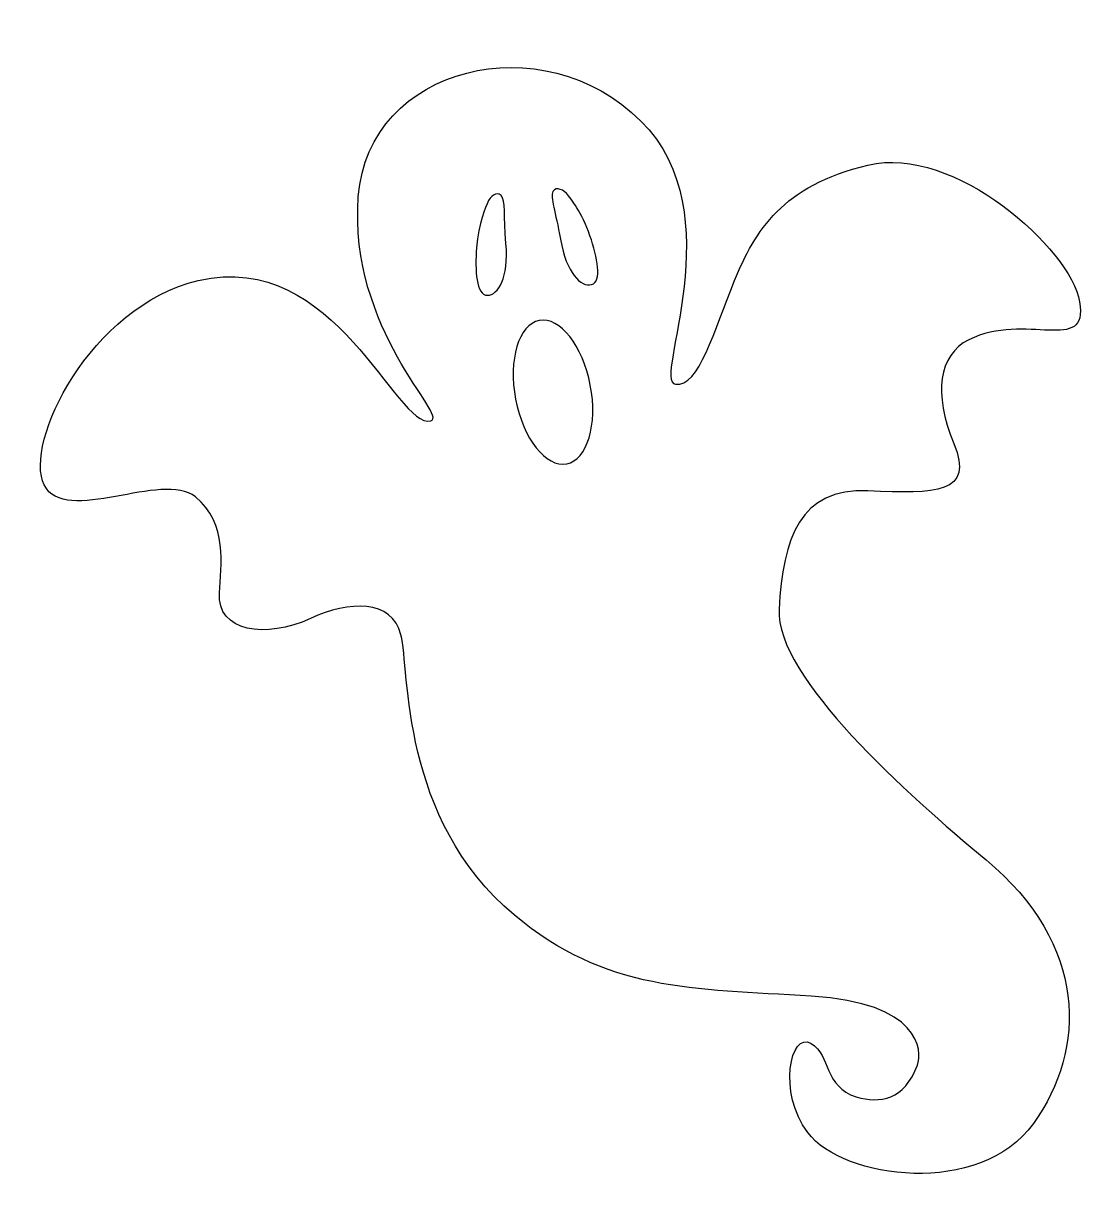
# Model space of a CAD drawing. Header units: centimetres. Extents: x -10.2 to 10, y -11 to 11.3.
import ezdxf

# ---------------------------------------------------------------- set-up
doc = ezdxf.new("R2010")
doc.units = ezdxf.units.CM
doc.header["$MEASUREMENT"] = 0
doc.layers.add('Layer 1', color=7, linetype='Continuous')

msp = doc.modelspace()

# ---------------------------------------------------------------- linework, layer by layer
at = {"layer": 'Layer 1'}
for points, knots in [([(7.72618, 5.26449), (8.80243, 5.8044), (9.99374, 4.9731), (9.82565, 5.98244), (9.82565, 5.98244), (9.6574, 6.9918), (7.4458, 8.96567), (5.81967, 8.57313), (5.81967, 8.57313), (4.1933, 8.18051), (3.68858, 7.33943), (3.29626, 6.38614), (3.29626, 6.38614), (2.90351, 5.43277), (2.62303, 4.36734), (2.17451, 4.42335), (2.17451, 4.42335), (1.72586, 4.47944), (3.27997, 7.65008), (1.52377, 9.40617), (1.52377, 9.40617), (-0.32451, 11.25408), (-3.6395, 10.45983), (-3.82535, 7.97579), (-3.82535, 7.97579), (-4.015, 5.44426), (-2.11006, 3.82308), (-2.45298, 3.73291), (-2.45298, 3.73291), (-3.12044, 3.55731), (-4.24437, 6.9994), (-6.85393, 6.38618), (-6.85393, 6.38618), (-8.90553, 5.90412), (-10.16249, 3.30203), (-9.77011, 2.51666), (-9.77011, 2.51666), (-9.37755, 1.73167), (-7.52708, 2.79714), (-6.91004, 2.29243), (-6.91004, 2.29243), (-6.29314, 1.78768), (-6.42178, 0.98166), (-6.45551, 0.47802), (-6.45551, 0.47802), (-6.50515, -0.26911), (-5.57458, -0.3996), (-4.73066, -0.01014), (-4.73066, -0.01014), (-4.00149, 0.32633), (-3.18682, 0.35416), (-3.01838, -0.31883), (-3.01838, -0.31883), (-2.85016, -0.99177), (-3.04505, -3.8027), (-0.87658, -5.62359), (-0.87658, -5.62359), (0.85054, -7.07438), (2.50329, -7.02578), (4.74526, -7.15944), (4.74526, -7.15944), (6.80925, -7.28226), (6.8556, -8.19933), (6.75593, -8.46677), (6.75593, -8.46677), (6.51042, -9.1263), (6.04579, -9.20191), (5.59803, -9.06565), (5.59803, -9.06565), (4.98594, -8.87933), (5.11879, -8.28029), (4.74522, -8.05653), (4.74522, -8.05653), (4.34861, -7.81883), (4.10919, -8.98852), (4.67981, -9.74457), (4.67981, -9.74457), (5.34852, -10.6305), (7.94173, -10.97269), (8.95114, -9.57071), (8.95114, -9.57071), (9.96053, -8.16863), (9.97905, -6.17534), (8.05402, -4.57974), (8.05402, -4.57974), (6.58024, -3.35824), (4.06746, -1.11534), (4.13731, 0.16146), (4.13731, 0.16146), (4.21142, 1.51491), (4.52974, 2.46064), (5.81964, 2.40444), (5.81964, 2.40444), (7.10948, 2.34848), (7.83844, 2.34848), (7.44577, 3.30167), (7.44577, 3.30167), (7.05318, 4.25516), (7.15444, 4.97763), (7.72618, 5.26449), (7.72618, 5.26449), (7.72618, 5.26449), (7.72618, 5.26449), (7.72618, 5.26449)], [0, 0, 0, 0, 0.03703704, 0.03703704, 0.03703704, 0.03703704, 0.07407407, 0.07407407, 0.07407407, 0.07407407, 0.11111111, 0.11111111, 0.11111111, 0.11111111, 0.14814815, 0.14814815, 0.14814815, 0.14814815, 0.18518519, 0.18518519, 0.18518519, 0.18518519, 0.22222222, 0.22222222, 0.22222222, 0.22222222, 0.25925926, 0.25925926, 0.25925926, 0.25925926, 0.2962963, 0.2962963, 0.2962963, 0.2962963, 0.33333333, 0.33333333, 0.33333333, 0.33333333, 0.37037037, 0.37037037, 0.37037037, 0.37037037, 0.40740741, 0.40740741, 0.40740741, 0.40740741, 0.44444444, 0.44444444, 0.44444444, 0.44444444, 0.48148148, 0.48148148, 0.48148148, 0.48148148, 0.51851852, 0.51851852, 0.51851852, 0.51851852, 0.55555556, 0.55555556, 0.55555556, 0.55555556, 0.59259259, 0.59259259, 0.59259259, 0.59259259, 0.62962963, 0.62962963, 0.62962963, 0.62962963, 0.66666667, 0.66666667, 0.66666667, 0.66666667, 0.7037037, 0.7037037, 0.7037037, 0.7037037, 0.74074074, 0.74074074, 0.74074074, 0.74074074, 0.77777778, 0.77777778, 0.77777778, 0.77777778, 0.81481481, 0.81481481, 0.81481481, 0.81481481, 0.85185185, 0.85185185, 0.85185185, 0.85185185, 0.88888889, 0.88888889, 0.88888889, 0.88888889, 0.92592593, 0.92592593, 0.92592593, 0.92592593, 1, 1, 1, 1]), ([(-1.38441, 6.10793), (-1.38441, 6.10793), (-1.38441, 6.10793), (-1.38441, 6.10793), (-1.38441, 6.10793), (-1.59301, 6.10571), (-1.6223, 6.58302), (-1.58766, 7.0086), (-1.58766, 7.0086), (-1.5481, 7.4903), (-1.42674, 7.76076), (-1.36065, 7.90115), (-1.36065, 7.90115), (-1.34197, 7.9401), (-1.20989, 8.09837), (-1.12345, 7.99897), (-1.12345, 7.99897), (-1.03675, 7.8993), (-1.07524, 7.62554), (-1.03069, 7.08804), (-1.03069, 7.08804), (-0.97748, 6.43959), (-1.17539, 6.11016), (-1.38441, 6.10793), (-1.38441, 6.10793), (-1.38441, 6.10793), (-1.38441, 6.10793), (-1.38441, 6.10793)], [0, 0, 0, 0, 0.125, 0.125, 0.125, 0.125, 0.25, 0.25, 0.25, 0.25, 0.375, 0.375, 0.375, 0.375, 0.5, 0.5, 0.5, 0.5, 0.625, 0.625, 0.625, 0.625, 0.75, 0.75, 0.75, 0.75, 1, 1, 1, 1]), ([(0.58997, 6.30992), (0.58997, 6.30992), (0.58997, 6.30992), (0.58997, 6.30992), (0.58997, 6.30992), (0.38743, 6.25933), (0.11248, 6.52791), (-0.00008, 7.16873), (-0.00008, 7.16873), (-0.09313, 7.69985), (-0.19966, 7.95518), (-0.14118, 8.07337), (-0.14118, 8.07337), (-0.08268, 8.19151), (0.0852, 8.07168), (0.11293, 8.03858), (0.11293, 8.03858), (0.21231, 7.91983), (0.3986, 7.68877), (0.55875, 7.23258), (0.55875, 7.23258), (0.70011, 6.82993), (0.79269, 6.36048), (0.58997, 6.30992)], [0, 0, 0, 0, 0.14285714, 0.14285714, 0.14285714, 0.14285714, 0.28571429, 0.28571429, 0.28571429, 0.28571429, 0.42857143, 0.42857143, 0.42857143, 0.42857143, 0.57142857, 0.57142857, 0.57142857, 0.57142857, 0.71428571, 0.71428571, 0.71428571, 0.71428571, 1, 1, 1, 1]), ([(0.11753, 2.91782), (0.11753, 2.91782), (0.11753, 2.91782), (0.11753, 2.91782), (0.11753, 2.91782), (-0.27318, 2.84345), (-0.70569, 3.39021), (-0.84854, 4.13937), (-0.84854, 4.13937), (-0.99136, 4.88822), (-0.79113, 5.55605), (-0.40097, 5.63054), (-0.40097, 5.63054), (-0.00986, 5.70526), (0.42265, 5.15839), (0.56539, 4.40906), (0.56539, 4.40906), (0.70858, 3.66025), (0.50792, 2.99241), (0.11753, 2.91782), (0.11753, 2.91782), (0.11753, 2.91782), (0.11753, 2.91782), (0.11753, 2.91782)], [0, 0, 0, 0, 0.14285714, 0.14285714, 0.14285714, 0.14285714, 0.28571429, 0.28571429, 0.28571429, 0.28571429, 0.42857143, 0.42857143, 0.42857143, 0.42857143, 0.57142857, 0.57142857, 0.57142857, 0.57142857, 0.71428571, 0.71428571, 0.71428571, 0.71428571, 1, 1, 1, 1])]:
    msp.add_open_spline(points, degree=3, knots=knots, dxfattribs=at)

doc.saveas('drawing.dxf')
